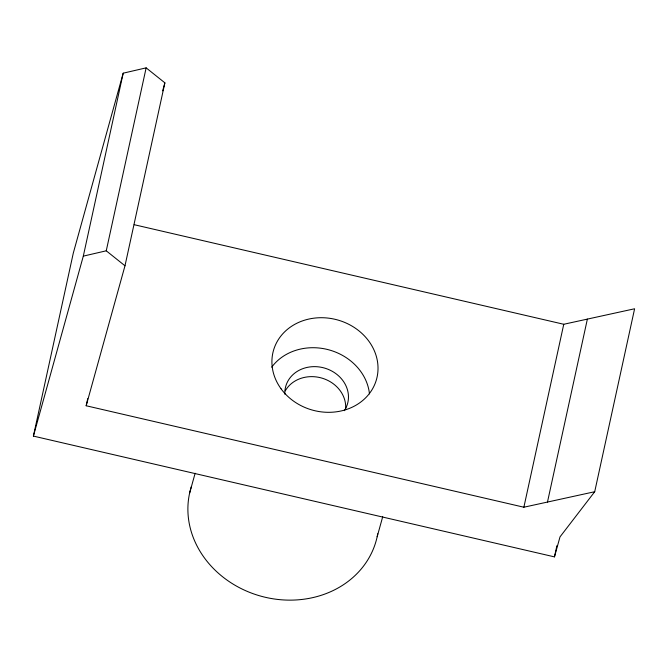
<?xml version="1.0" encoding="UTF-8"?>
<svg xmlns="http://www.w3.org/2000/svg" width="668" height="668" viewBox="0 0 668 668"><rect width="100%" height="100%" fill="white"/><g stroke="black" fill="none" stroke-linecap="round" stroke-linejoin="round"><path stroke-width="1" d="M594.712 491.723L560.009 536.88L554.465 556.878L33.4 436.095L73.288 253.147L123.196 73.179L146.142 67.86L164.879 82.84L124.991 265.789L86.172 405.76L523.871 507.221L594.712 491.723L634.6 308.775L563.759 324.272L134.184 224.698M33.4 436.095L83.308 256.128L123.196 73.179M124.991 265.789L106.254 250.809L146.142 67.86M86.172 405.76L87.725 398.646M523.871 507.221L563.759 324.272M547.484 502.052L587.372 319.104M554.465 556.878L556.895 545.698M162.666 90.84L164.879 82.84M189.587 493.251L195.131 473.253M377.169 536.73L382.714 516.731M83.308 256.128L106.254 250.809M271.692 367.183A53.507 46.793 15.5 0 1 328.923 349.857A53.507 46.793 15.5 0 1 369.471 393.895M284.844 394.195A32.106 28.073 15.5 0 1 324.147 367.959A32.106 28.073 15.5 0 1 344.329 410.686M285.228 390.905A32.106 28.073 15.5 0 1 322.394 378.255A32.106 28.073 15.5 0 1 345.573 409.534M377.746 533.799A96.309 84.226 15.5 0 1 263.2 596.774A96.309 84.226 15.5 0 1 191.399 486.496M281.069 388.818A53.507 46.793 15.5 0 0 372.719 388.525A53.507 46.793 15.5 0 0 321.108 317.709A53.507 46.793 15.5 0 0 281.069 388.818"/></g></svg>
